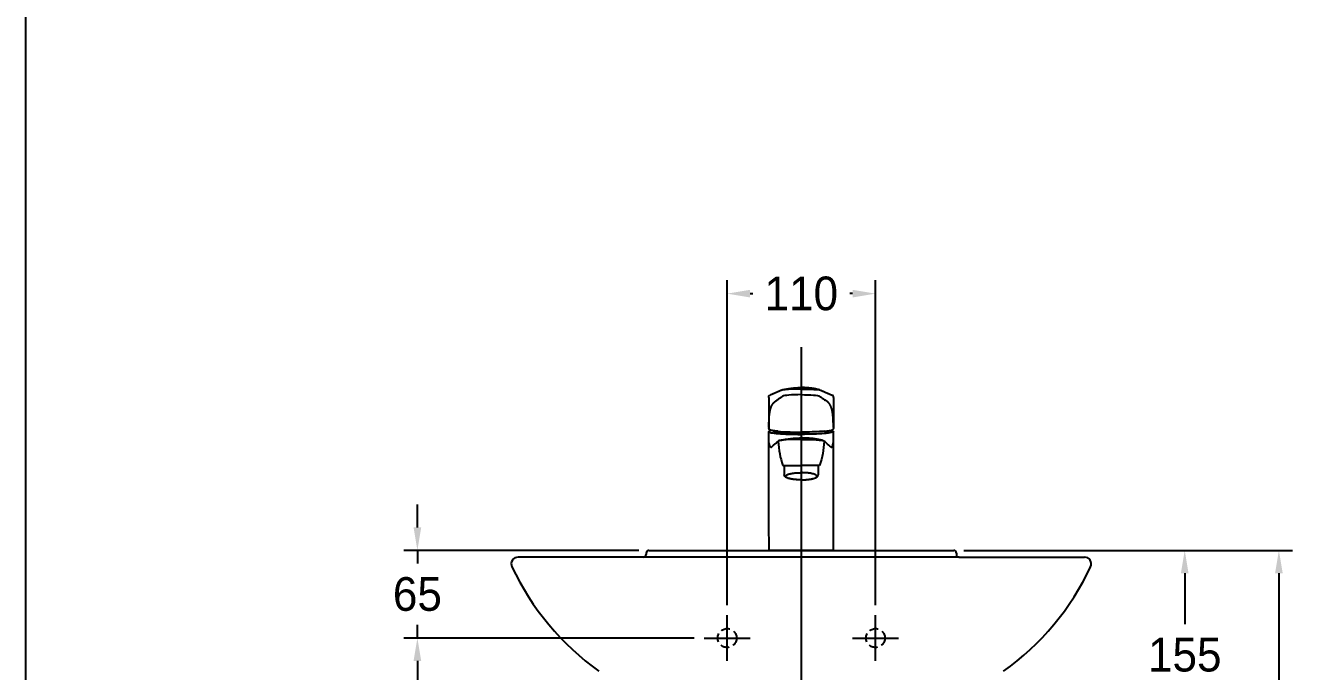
# Model space of a CAD drawing. Header units: millimetres. Extents: x 0 to 3750, y -67 to 2530.
# Drawn here: x 1950 to 2907, y 722 to 1200 of the extents above; entities that cross this region are included whole.
import ezdxf
from ezdxf.lldxf.tags import DXFTag

# ---------------------------------------------------------------- set-up
doc = ezdxf.new("R2010")
doc.units = ezdxf.units.MM
doc.linetypes.add('DASHED2', pattern=[9.525, 6.35, -3.175])
for name, color, linetype in [('내부선 및 부속', 4, 'Continuous'), ('도각라인', 7, 'Continuous'), ('외형선', 3, 'Continuous'), ('점선', 6, 'DASHED2'), ('중심선', 1, 'DASHED'), ('치수선', 7, 'Continuous')]:
    doc.layers.add(name, color=color, linetype=linetype)
doc.styles.add('____', font='')
doc.styles.get('____').set_extended_font_data('굴림')
tags = doc.linetypes.add('DASHDOT', pattern=[70, 31, -13, 13, -13]).pattern_tags.tags
tags[10:11] = [DXFTag(74, 4), DXFTag(75, 0), DXFTag(340, '0'), DXFTag(46, 0.0), DXFTag(50, 0.0), DXFTag(44, 0.0), DXFTag(45, 0.0)]
tags[8:9] = [DXFTag(74, 4), DXFTag(75, 0), DXFTag(340, '0'), DXFTag(46, 0.0), DXFTag(50, 0.0), DXFTag(44, 0.0), DXFTag(45, 0.0)]
tags[6:7] = [DXFTag(74, 4), DXFTag(75, 0), DXFTag(340, '0'), DXFTag(46, 0.0), DXFTag(50, 0.0), DXFTag(44, 0.0), DXFTag(45, 0.0)]
tags[4:5] = [DXFTag(74, 4), DXFTag(75, 0), DXFTag(340, '0'), DXFTag(46, 0.0), DXFTag(50, 0.0), DXFTag(44, 0.0), DXFTag(45, 0.0)]
tags = doc.linetypes.add('DASHED', pattern=[25.72, 12.86, -12.86]).pattern_tags.tags
tags[6:7] = [DXFTag(74, 4), DXFTag(75, 0), DXFTag(340, '0'), DXFTag(46, 0.0), DXFTag(50, 0.0), DXFTag(44, 0.0), DXFTag(45, 0.0)]
tags[4:5] = [DXFTag(74, 4), DXFTag(75, 0), DXFTag(340, '0'), DXFTag(46, 0.0), DXFTag(50, 0.0), DXFTag(44, 0.0), DXFTag(45, 0.0)]
doc.dimstyles.new('MSADIM', dxfattribs={"dimtxt": 33, "dimasz": 17, "dimexe": 10, "dimexo": 7.5, "dimgap": 10, "dimtad": 0, "dimtih": 1, "dimtoh": 1, "dimdec": 0, "dimzin": 1, "dimdsep": 46, "dimtxsty": '____', "dimcen": 11.25, "dimadec": 0, "dimazin": 0, "dimtfac": 1, "dimtdec": 0, "dimtix": 1, "dimtmove": 0, "dimatfit": 3, "dimfxl": 0, "dimtolj": 1, "dimtzin": 1, "dimarcsym": 0})

# ---------------------------------------------------------------- blocks, each defined once
blk = doc.blocks.new('*D14')
at = {"layer": '치수선', "color": 0, "linetype": 'Continuous', "lineweight": -2}
for p, q in [((2469.92, 770.86), (2469.92, 1011.82)), ((2579.92, 770.86), (2579.92, 1011.82)), ((2486.92, 1001.82), (2488.99, 1001.82)), ((2562.92, 1001.82), (2560.85, 1001.82))]:
    blk.add_line(p, q, dxfattribs=at)
at = {"layer": '치수선', "color": 0, "linetype": 'Continuous'}
for points in [[(2486.92, 1004.66), (2486.92, 998.99), (2469.92, 1001.82)], [(2562.92, 1004.66), (2562.92, 998.99), (2579.92, 1001.82)]]:
    blk.add_solid(points, dxfattribs=at)
at = {"layer": '치수선', "color": 0, "linetype": 'Continuous', "insert": (2524.92, 1001.82), "char_height": 25, "attachment_point": 5, "style": '____'}
blk.add_mtext('\\A1;110', dxfattribs=at)
blk = doc.blocks.new('*D15')
at = {"layer": '치수선', "color": 0, "linetype": 'Continuous', "lineweight": -2}
for p, q in [((2240.29, 828.36), (2240.29, 845.36)), ((2404.42, 811.36), (2230.29, 811.36)), ((2240.29, 811.36), (2240.29, 801.68)), ((2240.29, 746.36), (2240.29, 756.05)), ((2445.42, 746.36), (2230.29, 746.36)), ((2240.29, 729.36), (2240.29, 712.36))]:
    blk.add_line(p, q, dxfattribs=at)
at = {"layer": '치수선', "color": 0, "linetype": 'Continuous'}
for points in [[(2237.46, 828.36), (2243.13, 828.36), (2240.29, 811.36)], [(2237.46, 729.36), (2243.13, 729.36), (2240.29, 746.36)]]:
    blk.add_solid(points, dxfattribs=at)
at = {"layer": '치수선', "color": 0, "linetype": 'Continuous', "insert": (2240.29, 778.86), "char_height": 25, "attachment_point": 5, "style": '____'}
blk.add_mtext('\\A1;65', dxfattribs=at)
blk = doc.blocks.new('*D16')
at = {"layer": '치수선', "color": 0, "linetype": 'Continuous', "lineweight": -2}
for p, q in [((2645.42, 811.36), (2819.19, 811.36)), ((2809.19, 794.36), (2809.19, 756.71)), ((2809.19, 673.36), (2809.19, 711.01)), ((2563.81, 656.36), (2819.19, 656.36))]:
    blk.add_line(p, q, dxfattribs=at)
at = {"layer": '치수선', "color": 0, "linetype": 'Continuous'}
for points in [[(2806.36, 794.36), (2812.03, 794.36), (2809.19, 811.36)], [(2806.36, 673.36), (2812.03, 673.36), (2809.19, 656.36)]]:
    blk.add_solid(points, dxfattribs=at)
at = {"layer": '치수선', "color": 0, "linetype": 'Continuous', "insert": (2809.19, 733.86), "char_height": 25, "attachment_point": 5, "style": '____'}
blk.add_mtext('\\A1;155', dxfattribs=at)
blk = doc.blocks.new('*D18')
at = {"layer": '치수선', "color": 0, "linetype": 'Continuous', "lineweight": -2}
for p, q in [((2645.42, 811.36), (2888.99, 811.36)), ((2878.99, 794.36), (2878.99, 561.69)), ((2878.99, 283.36), (2878.99, 516.03)), ((2884.5, 266.36), (2888.99, 266.36))]:
    blk.add_line(p, q, dxfattribs=at)
at = {"layer": '치수선', "color": 0, "linetype": 'Continuous'}
for points in [[(2876.15, 794.36), (2881.82, 794.36), (2878.99, 811.36)], [(2876.15, 283.36), (2881.82, 283.36), (2878.99, 266.36)]]:
    blk.add_solid(points, dxfattribs=at)
at = {"layer": '치수선', "color": 0, "linetype": 'Continuous', "insert": (2878.99, 538.86), "char_height": 25, "attachment_point": 5, "style": '____'}
blk.add_mtext('\\A1;545', dxfattribs=at)

msp = doc.modelspace()

# ---------------------------------------------------------------- linework, layer by layer
at = {"layer": '내부선 및 부속', "linetype": 'Continuous'}
msp.add_line((2641.92, 806.36), (2407.92, 806.36), dxfattribs=at)
for points, degree, knots in [([(2510.54, 930.27), (2510.38, 930.2), (2510.24, 930.14), (2510.09, 930.07), (2509.81, 929.94), (2509.52, 929.82), (2509.23, 929.69), (2508.93, 929.58), (2508.64, 929.44), (2508.35, 929.33), (2508.06, 929.18), (2507.76, 929.08), (2507.47, 928.93), (2506.9, 928.68), (2506.32, 928.43), (2505.75, 928.17), (2505.44, 928.07), (2505.16, 927.94), (2504.58, 927.69), (2504.28, 927.54), (2503.97, 927.43), (2503.7, 927.29), (2503.41, 927.16), (2503.11, 927.04), (2502.5, 926.78), (2501.85, 926.51), (2501.3, 926.24)], 3, [0, 0, 0, 0, 0.111111, 0.111111, 0.111111, 0.222222, 0.222222, 0.222222, 0.333333, 0.333333, 0.333333, 0.444444, 0.444444, 0.444444, 0.555556, 0.555556, 0.555556, 0.666667, 0.666667, 0.777778, 0.777778, 0.777778, 0.888889, 0.888889, 0.888889, 1, 1, 1, 1]), ([(2524.66, 931.05), (2521.25, 931.04), (2517.89, 930.96), (2515.36, 930.82), (2514.08, 930.74), (2512.99, 930.65), (2512.16, 930.58), (2511.35, 930.47), (2510.83, 930.38), (2510.54, 930.27)], 3, [0, 0, 0, 0, 0.333333, 0.333333, 0.333333, 0.666667, 0.666667, 0.666667, 1, 1, 1, 1]), ([(2510.97, 930.38), (2511.53, 930.54), (2512.09, 930.67), (2512.66, 930.77), (2513.15, 930.9), (2513.63, 931.01), (2514.15, 931.1), (2514.53, 931.19), (2514.94, 931.26), (2515.34, 931.32), (2515.61, 931.37), (2515.89, 931.43), (2516.2, 931.48), (2516.4, 931.52), (2516.61, 931.54), (2516.81, 931.57), (2517.21, 931.63), (2517.58, 931.66), (2517.96, 931.72), (2518.41, 931.77), (2518.86, 931.83), (2519.31, 931.87), (2519.76, 931.92), (2520.21, 931.94), (2520.66, 931.98), (2521.09, 932.03), (2521.5, 932.05), (2521.93, 932.07), (2522.34, 932.09), (2522.76, 932.11), (2523.19, 932.13), (2523.62, 932.13), (2524.09, 932.14), (2524.54, 932.15), (2524.58, 932.15), (2524.63, 932.15), (2524.68, 932.15)], 3, [0, 0, 0, 0, 0.0416667, 0.0416667, 0.0416667, 0.0833333, 0.0833333, 0.0833333, 0.125, 0.125, 0.125, 0.1666667, 0.1666667, 0.1666667, 0.2083333, 0.2083333, 0.2083333, 0.25, 0.25, 0.25, 0.2916667, 0.2916667, 0.2916667, 0.3333333, 0.3333333, 0.3333333, 0.375, 0.375, 0.375, 0.4166667, 0.4166667, 0.4166667, 0.4583333, 0.4583333, 0.4583333, 0.462178, 0.462178, 0.462178, 0.462178]), ([(2538.63, 930.4), (2538.07, 930.56), (2537.51, 930.69), (2536.94, 930.8), (2536.45, 930.92), (2535.97, 931.03), (2535.44, 931.12), (2535.07, 931.21), (2534.65, 931.28), (2534.26, 931.34), (2533.99, 931.39), (2533.7, 931.45), (2533.4, 931.5), (2533.2, 931.54), (2532.98, 931.55), (2532.79, 931.59), (2532.39, 931.64), (2532.01, 931.68), (2531.64, 931.73), (2531.19, 931.79), (2530.74, 931.84), (2530.29, 931.88), (2529.84, 931.93), (2529.39, 931.95), (2528.94, 931.98), (2528.51, 932.04), (2528.1, 932.06), (2527.66, 932.07), (2527.25, 932.09), (2526.84, 932.11), (2526.41, 932.13), (2525.98, 932.13), (2525.51, 932.15), (2525.06, 932.15), (2525.01, 932.15), (2524.97, 932.15), (2524.92, 932.15)], 3, [0, 0, 0, 0, 0.0416667, 0.0416667, 0.0416667, 0.0833333, 0.0833333, 0.0833333, 0.125, 0.125, 0.125, 0.1666667, 0.1666667, 0.1666667, 0.2083333, 0.2083333, 0.2083333, 0.25, 0.25, 0.25, 0.2916667, 0.2916667, 0.2916667, 0.3333333, 0.3333333, 0.3333333, 0.375, 0.375, 0.375, 0.4166667, 0.4166667, 0.4166667, 0.4583333, 0.4583333, 0.4583333, 0.462178, 0.462178, 0.462178, 0.462178]), ([(2524.93, 931.05), (2528.35, 931.05), (2531.71, 930.98), (2534.24, 930.83), (2535.52, 930.76), (2536.61, 930.67), (2537.44, 930.6), (2538.25, 930.49), (2538.77, 930.4), (2539.06, 930.3)], 3, [0, 0, 0, 0, 0.333333, 0.333333, 0.333333, 0.666667, 0.666667, 0.666667, 1, 1, 1, 1]), ([(2539.06, 930.3), (2539.22, 930.22), (2539.36, 930.17), (2539.51, 930.1), (2539.79, 929.97), (2540.08, 929.85), (2540.37, 929.72), (2540.67, 929.61), (2540.96, 929.47), (2541.25, 929.36), (2541.54, 929.22), (2541.84, 929.11), (2542.13, 928.97), (2542.7, 928.71), (2543.28, 928.46), (2543.85, 928.21), (2544.16, 928.1), (2544.45, 927.98), (2545.02, 927.73), (2545.33, 927.58), (2545.63, 927.47), (2545.9, 927.33), (2546.19, 927.2), (2546.5, 927.08), (2547.11, 926.83), (2547.75, 926.56), (2548.31, 926.29)], 3, [0, 0, 0, 0, 0.111111, 0.111111, 0.111111, 0.222222, 0.222222, 0.222222, 0.333333, 0.333333, 0.333333, 0.444444, 0.444444, 0.444444, 0.555556, 0.555556, 0.555556, 0.666667, 0.666667, 0.777778, 0.777778, 0.777778, 0.888889, 0.888889, 0.888889, 1, 1, 1, 1]), ([(2500.9, 924.7), (2500.9, 924.91), (2500.9, 925.13), (2500.92, 925.38), (2500.94, 925.63), (2500.95, 925.74), (2500.96, 925.85), (2500.99, 925.95), (2501.03, 926.04), (2501.08, 926.11), (2501.13, 926.17), (2501.22, 926.21), (2501.3, 926.24)], 2, [0, 0, 0, 0.252935, 0.252935, 0.548778, 0.548778, 0.675684, 0.675684, 0.799039, 0.799039, 0.896203, 0.896203, 1, 1, 1]), ([(2500.95, 902.43), (2500.95, 902.9), (2500.95, 903.37), (2500.94, 904.3), (2500.94, 904.79), (2500.94, 905.25), (2500.96, 905.7), (2500.98, 906.17), (2500.98, 906.62), (2500.99, 907.07), (2500.99, 907.54), (2501.03, 907.99), (2501.03, 908.44), (2501.06, 908.87), (2501.08, 909.3), (2501.1, 909.71), (2501.13, 910.14), (2501.17, 910.57), (2501.2, 910.97), (2501.24, 911.36), (2501.27, 911.74), (2501.31, 912.14), (2501.36, 912.5), (2501.47, 913.22), (2501.5, 913.54), (2501.57, 913.88), (2501.63, 914.2), (2501.68, 914.51), (2501.75, 914.82), (2501.8, 915.1), (2501.87, 915.39), (2501.93, 915.66), (2502, 915.91), (2502.07, 916.18), (2502.21, 916.65), (2502.28, 916.88), (2502.37, 917.1), (2502.45, 917.31), (2502.52, 917.53), (2502.59, 917.71), (2502.66, 917.91), (2502.73, 918.09), (2502.82, 918.25), (2502.89, 918.45), (2502.98, 918.59), (2503.05, 918.77), (2503.14, 918.92), (2503.22, 919.08), (2503.3, 919.2), (2503.38, 919.35), (2503.47, 919.51), (2503.54, 919.63), (2503.63, 919.76), (2503.7, 919.87), (2503.79, 919.99), (2503.86, 920.1), (2503.93, 920.21), (2504.02, 920.32), (2504.09, 920.41), (2504.18, 920.52), (2504.25, 920.61), (2504.34, 920.71), (2504.43, 920.8), (2504.51, 920.89), (2504.6, 920.97), (2504.67, 921.04), (2504.74, 921.13), (2504.83, 921.2), (2504.9, 921.27), (2504.97, 921.36), (2505.06, 921.43), (2505.13, 921.49), (2505.28, 921.63), (2505.35, 921.69), (2505.44, 921.74), (2505.51, 921.79), (2505.6, 921.88), (2505.74, 921.99), (2505.81, 922.03), (2505.96, 922.14), (2506.03, 922.19), (2506.1, 922.24), (2506.17, 922.28), (2506.25, 922.34), (2506.32, 922.37), (2506.39, 922.44), (2506.44, 922.48), (2506.51, 922.52), (2506.59, 922.57), (2506.66, 922.61), (2506.71, 922.64), (2506.78, 922.71), (2506.86, 922.75), (2506.93, 922.79)], 3, [0, 0, 0, 0, 0.030303, 0.030303, 0.060606, 0.060606, 0.060606, 0.090909, 0.090909, 0.090909, 0.121212, 0.121212, 0.121212, 0.151515, 0.151515, 0.151515, 0.181818, 0.181818, 0.181818, 0.212121, 0.212121, 0.212121, 0.242424, 0.242424, 0.272727, 0.272727, 0.272727, 0.30303, 0.30303, 0.30303, 0.333333, 0.333333, 0.333333, 0.363636, 0.363636, 0.393939, 0.393939, 0.393939, 0.424242, 0.424242, 0.424242, 0.454545, 0.454545, 0.454545, 0.484848, 0.484848, 0.484848, 0.515152, 0.515152, 0.515152, 0.545455, 0.545455, 0.545455, 0.575758, 0.575758, 0.575758, 0.606061, 0.606061, 0.606061, 0.636364, 0.636364, 0.636364, 0.666667, 0.666667, 0.666667, 0.69697, 0.69697, 0.69697, 0.727273, 0.727273, 0.727273, 0.757576, 0.757576, 0.787879, 0.787879, 0.787879, 0.818182, 0.818182, 0.848485, 0.848485, 0.878788, 0.878788, 0.878788, 0.909091, 0.909091, 0.909091, 0.939394, 0.939394, 0.939394, 0.969697, 0.969697, 0.969697, 1, 1, 1, 1]), ([(2511.2, 925.72), (2511.2, 925.72), (2511.18, 925.72), (2511.18, 925.7), (2511.16, 925.7), (2511.16, 925.7), (2511.14, 925.69), (2511.14, 925.69), (2511.13, 925.67), (2511.11, 925.65), (2511.07, 925.63), (2511.04, 925.61), (2511, 925.6), (2510.93, 925.54), (2510.86, 925.51), (2510.79, 925.43), (2510.66, 925.36), (2510.52, 925.25), (2510.37, 925.16), (2510.1, 924.97), (2509.82, 924.79), (2509.55, 924.59), (2508.99, 924.21), (2508.43, 923.83), (2507.88, 923.45), (2507.56, 923.24), (2507.25, 923.02), (2506.93, 922.79)], 3, [0, 0, 0, 0, 0.111111, 0.111111, 0.111111, 0.222222, 0.222222, 0.222222, 0.333333, 0.333333, 0.333333, 0.444444, 0.444444, 0.444444, 0.555556, 0.555556, 0.555556, 0.666667, 0.666667, 0.666667, 0.777778, 0.777778, 0.777778, 0.888889, 0.888889, 0.888889, 1, 1, 1, 1]), ([(2524.67, 926.88), (2521.4, 926.87), (2518.2, 926.74), (2513.32, 926.34), (2511.66, 926.05), (2511.2, 925.72)], 3, [0, 0, 0, 0, 0.5, 0.5, 1, 1, 1, 1]), ([(2524.93, 926.88), (2528.2, 926.88), (2531.4, 926.76), (2536.29, 926.36), (2537.94, 926.07), (2538.41, 925.75)], 3, [0, 0, 0, 0, 0.5, 0.5, 1, 1, 1, 1]), ([(2538.41, 925.75), (2538.41, 925.75), (2538.43, 925.75), (2538.43, 925.73), (2538.45, 925.73), (2538.45, 925.73), (2538.46, 925.71), (2538.46, 925.71), (2538.48, 925.7), (2538.5, 925.68), (2538.54, 925.66), (2538.57, 925.64), (2538.61, 925.62), (2538.68, 925.57), (2538.75, 925.53), (2538.82, 925.46), (2538.95, 925.39), (2539.09, 925.28), (2539.24, 925.19), (2539.51, 924.99), (2539.79, 924.81), (2540.06, 924.62), (2540.62, 924.24), (2541.18, 923.86), (2541.73, 923.49), (2542.06, 923.27), (2542.36, 923.05), (2542.69, 922.82)], 3, [0, 0, 0, 0, 0.111111, 0.111111, 0.111111, 0.222222, 0.222222, 0.222222, 0.333333, 0.333333, 0.333333, 0.444444, 0.444444, 0.444444, 0.555556, 0.555556, 0.555556, 0.666667, 0.666667, 0.666667, 0.777778, 0.777778, 0.777778, 0.888889, 0.888889, 0.888889, 1, 1, 1, 1]), ([(2548.71, 902.48), (2548.71, 902.95), (2548.71, 903.41), (2548.71, 904.35), (2548.71, 904.83), (2548.71, 905.3), (2548.69, 905.75), (2548.67, 906.22), (2548.67, 906.67), (2548.65, 907.12), (2548.65, 907.58), (2548.62, 908.03), (2548.62, 908.48), (2548.58, 908.91), (2548.56, 909.34), (2548.54, 909.76), (2548.51, 910.19), (2548.47, 910.62), (2548.44, 911.02), (2548.4, 911.41), (2548.36, 911.79), (2548.33, 912.18), (2548.27, 912.54), (2548.17, 913.26), (2548.13, 913.58), (2548.06, 913.93), (2548, 914.25), (2547.95, 914.55), (2547.88, 914.86), (2547.82, 915.15), (2547.75, 915.44), (2547.7, 915.7), (2547.63, 915.96), (2547.56, 916.23), (2547.41, 916.69), (2547.34, 916.93), (2547.25, 917.14), (2547.18, 917.36), (2547.11, 917.57), (2547.03, 917.75), (2546.96, 917.95), (2546.89, 918.13), (2546.8, 918.29), (2546.73, 918.49), (2546.64, 918.63), (2546.57, 918.81), (2546.48, 918.96), (2546.41, 919.12), (2546.32, 919.24), (2546.24, 919.39), (2546.15, 919.55), (2546.08, 919.68), (2545.99, 919.8), (2545.92, 919.91), (2545.83, 920.04), (2545.76, 920.14), (2545.69, 920.25), (2545.6, 920.36), (2545.53, 920.45), (2545.44, 920.56), (2545.36, 920.65), (2545.27, 920.75), (2545.18, 920.84), (2545.11, 920.93), (2545.02, 921.01), (2544.95, 921.08), (2544.88, 921.17), (2544.79, 921.24), (2544.72, 921.31), (2544.64, 921.4), (2544.55, 921.47), (2544.48, 921.53), (2544.34, 921.67), (2544.27, 921.72), (2544.18, 921.78), (2544.11, 921.83), (2544.02, 921.92), (2543.87, 922.03), (2543.8, 922.07), (2543.66, 922.17), (2543.58, 922.23), (2543.51, 922.28), (2543.44, 922.32), (2543.37, 922.37), (2543.3, 922.41), (2543.23, 922.48), (2543.17, 922.51), (2543.1, 922.55), (2543.03, 922.6), (2542.96, 922.64), (2542.9, 922.68), (2542.83, 922.75), (2542.76, 922.78), (2542.69, 922.82)], 3, [0, 0, 0, 0, 0.030303, 0.030303, 0.060606, 0.060606, 0.060606, 0.090909, 0.090909, 0.090909, 0.121212, 0.121212, 0.121212, 0.151515, 0.151515, 0.151515, 0.181818, 0.181818, 0.181818, 0.212121, 0.212121, 0.212121, 0.242424, 0.242424, 0.272727, 0.272727, 0.272727, 0.30303, 0.30303, 0.30303, 0.333333, 0.333333, 0.333333, 0.363636, 0.363636, 0.393939, 0.393939, 0.393939, 0.424242, 0.424242, 0.424242, 0.454545, 0.454545, 0.454545, 0.484848, 0.484848, 0.484848, 0.515152, 0.515152, 0.515152, 0.545455, 0.545455, 0.545455, 0.575758, 0.575758, 0.575758, 0.606061, 0.606061, 0.606061, 0.636364, 0.636364, 0.636364, 0.666667, 0.666667, 0.666667, 0.69697, 0.69697, 0.69697, 0.727273, 0.727273, 0.727273, 0.757576, 0.757576, 0.787879, 0.787879, 0.787879, 0.818182, 0.818182, 0.848485, 0.848485, 0.878788, 0.878788, 0.878788, 0.909091, 0.909091, 0.909091, 0.939394, 0.939394, 0.939394, 0.969697, 0.969697, 0.969697, 1, 1, 1, 1]), ([(2548.71, 924.74), (2548.71, 924.96), (2548.71, 925.17), (2548.69, 925.43), (2548.67, 925.68), (2548.66, 925.79), (2548.65, 925.89), (2548.62, 925.99), (2548.58, 926.09), (2548.53, 926.15), (2548.47, 926.22), (2548.39, 926.25), (2548.31, 926.29)], 2, [0, 0, 0, 0.252935, 0.252935, 0.548778, 0.548778, 0.675684, 0.675684, 0.799039, 0.799039, 0.896203, 0.896203, 1, 1, 1]), ([(2503, 900.34), (2502.87, 900.3), (2502.75, 900.26), (2502.62, 900.24), (2501.42, 900.01), (2500.77, 899.72), (2500.77, 899.47), (2500.77, 899.18), (2501.4, 898.93), (2502.61, 898.66), (2503.83, 898.41), (2505.59, 898.2), (2510.08, 897.82), (2512.73, 897.68), (2515.6, 897.59), (2518.49, 897.49), (2521.62, 897.42), (2524.71, 897.43), (2524.72, 897.43), (2524.73, 897.43), (2524.74, 897.43)], 3, [0, 0, 0, 0, 0.0833333, 0.0833333, 0.0833333, 0.1666667, 0.1666667, 0.1666667, 0.25, 0.25, 0.25, 0.3333333, 0.3333333, 0.4166667, 0.4166667, 0.4166667, 0.5, 0.5, 0.5, 0.5002773, 0.5002773, 0.5002773, 0.5002773]), ([(2500.95, 901.7), (2500.95, 901.7), (2500.95, 901.7), (2500.95, 901.71), (2500.89, 901.73), (2500.84, 901.79), (2500.81, 901.82)], 3, [0, 0, 0, 0, 0.5, 0.5, 0.5, 1, 1, 1, 1]), ([(2501.04, 901.21), (2501.02, 901.23), (2501.02, 901.23), (2501.02, 901.23), (2500.88, 901.41), (2500.81, 901.59), (2500.81, 901.82)], 3, [0, 0, 0, 0, 0.5, 0.5, 0.5, 1, 1, 1, 1]), ([(2501.4, 900.89), (2501.36, 900.93), (2501.33, 900.94), (2501.26, 900.98), (2501.24, 901), (2501.2, 901.03), (2501.15, 901.09), (2501.08, 901.16), (2501.02, 901.25)], 3, [0, 0, 0, 0, 0.333333, 0.333333, 0.666667, 0.666667, 0.666667, 1, 1, 1, 1]), ([(2507.53, 899.7), (2507.19, 899.73), (2506.85, 899.77), (2506.54, 899.8), (2506.2, 899.84), (2505.89, 899.87), (2505.57, 899.91), (2505.28, 899.94), (2505, 899.98), (2504.73, 900.02), (2504.44, 900.07), (2504.17, 900.1), (2503.93, 900.14), (2503.68, 900.17), (2503.45, 900.23), (2503.23, 900.26), (2503.02, 900.32), (2502.8, 900.37), (2502.62, 900.41), (2502.42, 900.46), (2502.24, 900.5), (2502.07, 900.57), (2501.9, 900.64), (2501.71, 900.71), (2501.58, 900.76), (2501.54, 900.8), (2501.51, 900.82), (2501.47, 900.85), (2501.45, 900.85), (2501.45, 900.85), (2501.4, 900.89)], 3, [0, 0, 0, 0, 0.1, 0.1, 0.1, 0.2, 0.2, 0.2, 0.3, 0.3, 0.3, 0.4, 0.4, 0.4, 0.5, 0.5, 0.5, 0.6, 0.6, 0.6, 0.7, 0.7, 0.7, 0.8, 0.8, 0.8, 0.9, 0.9, 0.9, 1, 1, 1, 1]), ([(2546.66, 900.38), (2546.78, 900.34), (2546.91, 900.31), (2547.03, 900.29), (2548.24, 900.05), (2548.89, 899.77), (2548.89, 899.52), (2548.89, 899.23), (2548.26, 898.98), (2547.05, 898.71), (2545.83, 898.46), (2544.07, 898.24), (2539.58, 897.84), (2536.94, 897.7), (2534.06, 897.61), (2531.17, 897.5), (2528.04, 897.43), (2524.95, 897.43), (2524.94, 897.43), (2524.93, 897.43), (2524.92, 897.43)], 3, [0, 0, 0, 0, 0.0833333, 0.0833333, 0.0833333, 0.1666667, 0.1666667, 0.1666667, 0.25, 0.25, 0.25, 0.3333333, 0.3333333, 0.4166667, 0.4166667, 0.4166667, 0.5, 0.5, 0.5, 0.5002773, 0.5002773, 0.5002773, 0.5002773]), ([(2542.13, 899.73), (2542.47, 899.77), (2542.81, 899.8), (2543.12, 899.84), (2543.46, 899.87), (2543.76, 899.91), (2544.09, 899.95), (2544.38, 899.98), (2544.66, 900.02), (2544.93, 900.05), (2545.22, 900.11), (2545.49, 900.14), (2545.72, 900.18), (2545.97, 900.22), (2546.21, 900.27), (2546.42, 900.31), (2546.64, 900.36), (2546.85, 900.41), (2547.03, 900.45), (2547.23, 900.5), (2547.41, 900.54), (2547.59, 900.61), (2547.75, 900.68), (2547.95, 900.76), (2548.08, 900.81), (2548.11, 900.84), (2548.15, 900.86), (2548.18, 900.9), (2548.2, 900.9), (2548.2, 900.9), (2548.26, 900.93)], 3, [0, 0, 0, 0, 0.1, 0.1, 0.1, 0.2, 0.2, 0.2, 0.3, 0.3, 0.3, 0.4, 0.4, 0.4, 0.5, 0.5, 0.5, 0.6, 0.6, 0.6, 0.7, 0.7, 0.7, 0.8, 0.8, 0.8, 0.9, 0.9, 0.9, 1, 1, 1, 1]), ([(2548.26, 900.93), (2548.29, 900.97), (2548.33, 900.99), (2548.4, 901.02), (2548.42, 901.04), (2548.45, 901.08), (2548.51, 901.13), (2548.58, 901.2), (2548.63, 901.29)], 3, [0, 0, 0, 0, 0.333333, 0.333333, 0.666667, 0.666667, 0.666667, 1, 1, 1, 1]), ([(2548.62, 901.26), (2548.63, 901.28), (2548.63, 901.28), (2548.63, 901.28), (2548.78, 901.46), (2548.85, 901.64), (2548.85, 901.87)], 3, [0, 0, 0, 0, 0.5, 0.5, 0.5, 1, 1, 1, 1]), ([(2548.71, 901.74), (2548.71, 901.74), (2548.71, 901.74), (2548.71, 901.76), (2548.76, 901.78), (2548.81, 901.83), (2548.85, 901.87)], 3, [0, 0, 0, 0, 0.5, 0.5, 0.5, 1, 1, 1, 1]), ([(2502.47, 887.74), (2502.81, 888.04), (2503.15, 888.35), (2503.51, 888.64), (2504.73, 889.68), (2505.95, 890.75), (2507.13, 891.77), (2507.42, 892.02), (2507.71, 892.28), (2507.99, 892.53)], 3, [0, 0, 0, 0, 0.333333, 0.333333, 0.333333, 0.666667, 0.666667, 0.666667, 1, 1, 1, 1]), ([(2524.73, 897.75), (2511.41, 897.73), (2504.78, 898.29), (2504.78, 899.46), (2504.78, 899.48), (2504.78, 899.48), (2504.78, 899.48)], 3, [0, 0, 0, 0, 0.5, 0.5, 0.5, 1, 1, 1, 1]), ([(2507.53, 899.7), (2508.28, 899.63), (2508.93, 899.59), (2509.6, 899.54), (2511.68, 899.38), (2514.09, 899.28), (2516.66, 899.19), (2519.23, 899.13), (2522, 899.1), (2524.73, 899.1), (2524.73, 899.1), (2524.74, 899.1), (2524.74, 899.1)], 3, [0, 0, 0, 0, 0.2, 0.2, 0.2, 0.4, 0.4, 0.4, 0.6, 0.6, 0.6, 0.6001598, 0.6001598, 0.6001598, 0.6001598]), ([(2508.85, 892.87), (2509.29, 892.98), (2509.72, 893.07), (2510.17, 893.16), (2510.58, 893.27), (2510.99, 893.34), (2511.4, 893.43), (2511.73, 893.51), (2512.05, 893.56), (2512.36, 893.62), (2512.57, 893.65), (2512.81, 893.69), (2513.02, 893.72), (2513.2, 893.76), (2513.4, 893.8), (2513.58, 893.83), (2514.19, 893.92), (2514.8, 894.03), (2515.45, 894.12), (2515.99, 894.2), (2516.52, 894.27), (2517.06, 894.33), (2517.55, 894.38), (2518.03, 894.42), (2518.52, 894.47), (2519, 894.51), (2519.51, 894.56), (2519.99, 894.6), (2520.62, 894.64), (2521.23, 894.66), (2521.84, 894.69), (2522.52, 894.73), (2523.23, 894.73), (2523.93, 894.75), (2524.2, 894.75), (2524.47, 894.75), (2524.75, 894.75)], 3, [0, 0, 0, 0, 0.037037, 0.037037, 0.037037, 0.0740741, 0.0740741, 0.0740741, 0.1111111, 0.1111111, 0.1111111, 0.1481481, 0.1481481, 0.1481481, 0.1851852, 0.1851852, 0.1851852, 0.2222222, 0.2222222, 0.2222222, 0.2592593, 0.2592593, 0.2592593, 0.2962963, 0.2962963, 0.2962963, 0.3333333, 0.3333333, 0.3333333, 0.3703704, 0.3703704, 0.3703704, 0.4074074, 0.4074074, 0.4074074, 0.4299889, 0.4299889, 0.4299889, 0.4299889]), ([(2542.13, 899.73), (2541.37, 899.66), (2540.73, 899.62), (2540.06, 899.57), (2537.98, 899.41), (2535.57, 899.3), (2533, 899.21), (2530.43, 899.14), (2527.66, 899.1), (2524.93, 899.1), (2524.93, 899.1), (2524.92, 899.1), (2524.92, 899.1)], 3, [0, 0, 0, 0, 0.2, 0.2, 0.2, 0.4, 0.4, 0.4, 0.6, 0.6, 0.6, 0.6001598, 0.6001598, 0.6001598, 0.6001598]), ([(2540.82, 892.9), (2540.39, 893.01), (2539.95, 893.1), (2539.51, 893.19), (2539.09, 893.3), (2538.68, 893.37), (2538.27, 893.46), (2537.94, 893.53), (2537.62, 893.59), (2537.31, 893.64), (2537.1, 893.68), (2536.86, 893.71), (2536.65, 893.75), (2536.47, 893.78), (2536.27, 893.82), (2536.09, 893.86), (2535.48, 893.95), (2534.87, 894.05), (2534.22, 894.14), (2533.68, 894.21), (2533.14, 894.29), (2532.61, 894.34), (2532.12, 894.39), (2531.64, 894.43), (2531.15, 894.48), (2530.67, 894.52), (2530.16, 894.57), (2529.68, 894.61), (2529.05, 894.65), (2528.44, 894.66), (2527.83, 894.7), (2527.14, 894.74), (2526.44, 894.74), (2525.74, 894.75), (2525.47, 894.75), (2525.19, 894.75), (2524.92, 894.75)], 3, [0, 0, 0, 0, 0.037037, 0.037037, 0.037037, 0.0740741, 0.0740741, 0.0740741, 0.1111111, 0.1111111, 0.1111111, 0.1481481, 0.1481481, 0.1481481, 0.1851852, 0.1851852, 0.1851852, 0.2222222, 0.2222222, 0.2222222, 0.2592593, 0.2592593, 0.2592593, 0.2962963, 0.2962963, 0.2962963, 0.3333333, 0.3333333, 0.3333333, 0.3703704, 0.3703704, 0.3703704, 0.4074074, 0.4074074, 0.4074074, 0.4299889, 0.4299889, 0.4299889, 0.4299889]), ([(2524.93, 897.75), (2538.25, 897.75), (2544.88, 898.33), (2544.88, 899.5), (2544.88, 899.52), (2544.88, 899.52), (2544.88, 899.52)], 3, [0, 0, 0, 0, 0.5, 0.5, 0.5, 1, 1, 1, 1]), ([(2547.21, 887.78), (2546.87, 888.09), (2546.53, 888.39), (2546.17, 888.68), (2544.95, 889.72), (2543.73, 890.78), (2542.54, 891.81), (2542.25, 892.06), (2541.97, 892.31), (2541.68, 892.56)], 3, [0, 0, 0, 0, 0.333333, 0.333333, 0.333333, 0.666667, 0.666667, 0.666667, 1, 1, 1, 1]), ([(2511.28, 874.37), (2513.53, 874.37), (2515.77, 874.38), (2520.26, 874.39), (2522.51, 874.39), (2524.77, 874.4), (2524.78, 874.4), (2524.78, 874.4), (2524.79, 874.4)], 3, [0, 0, 0, 0, 0.25, 0.25, 0.5, 0.5, 0.5, 0.5004873, 0.5004873, 0.5004873, 0.5004873]), ([(2538.43, 874.4), (2536.18, 874.4), (2533.94, 874.4), (2529.44, 874.4), (2527.2, 874.4), (2524.93, 874.4), (2524.93, 874.4), (2524.92, 874.4), (2524.92, 874.4)], 3, [0, 0, 0, 0, 0.25, 0.25, 0.5, 0.5, 0.5, 0.5004873, 0.5004873, 0.5004873, 0.5004873]), ([(2524.8, 863.69), (2524.58, 863.69), (2524.38, 863.7), (2524.17, 863.7), (2523.79, 863.7), (2523.43, 863.7), (2523.03, 863.72), (2522.66, 863.74), (2522.28, 863.75), (2521.9, 863.77), (2521.52, 863.81), (2521.17, 863.82), (2520.45, 863.89), (2520.09, 863.93), (2519.75, 863.96), (2519.39, 864), (2519.04, 864.03), (2518.72, 864.09), (2518.38, 864.12), (2518.06, 864.18), (2517.45, 864.28), (2517.12, 864.34), (2516.83, 864.41), (2516.53, 864.48), (2516.26, 864.53), (2515.72, 864.67), (2515.47, 864.75), (2514.96, 864.89), (2514.73, 864.98), (2514.51, 865.07), (2514.28, 865.16), (2514.08, 865.25), (2513.89, 865.35), (2513.69, 865.44), (2513.49, 865.55), (2513.33, 865.68), (2513.18, 865.77), (2513.04, 865.89), (2512.91, 866), (2512.81, 866.12), (2512.72, 866.23), (2512.63, 866.34), (2512.55, 866.47), (2512.48, 866.57), (2512.43, 866.72), (2512.39, 866.82), (2512.34, 866.95), (2512.32, 867.09), (2512.32, 867.18), (2512.32, 867.26), (2512.32, 867.33)], 3, [0, 0, 0, 0, 0.055556, 0.055556, 0.055556, 0.111111, 0.111111, 0.111111, 0.166667, 0.166667, 0.166667, 0.222222, 0.222222, 0.277778, 0.277778, 0.277778, 0.333333, 0.333333, 0.333333, 0.388889, 0.388889, 0.444444, 0.444444, 0.444444, 0.5, 0.5, 0.555556, 0.555556, 0.611111, 0.611111, 0.611111, 0.666667, 0.666667, 0.666667, 0.722222, 0.722222, 0.722222, 0.777778, 0.777778, 0.777778, 0.833333, 0.833333, 0.833333, 0.888889, 0.888889, 0.888889, 0.944444, 0.944444, 0.944444, 1, 1, 1, 1]), ([(2524.8, 863.72), (2524.44, 863.72), (2524.09, 863.72), (2523.75, 863.74), (2523.41, 863.74), (2523.03, 863.75), (2522.69, 863.77), (2522.33, 863.77), (2521.97, 863.81), (2521.63, 863.82), (2521.27, 863.84), (2520.91, 863.88), (2520.55, 863.89), (2520.21, 863.95), (2519.85, 863.98), (2519.17, 864.05), (2518.83, 864.09), (2518.51, 864.14), (2518.18, 864.21), (2517.86, 864.25), (2517.25, 864.35), (2516.94, 864.41), (2516.67, 864.5), (2516.4, 864.55), (2516.13, 864.62), (2515.63, 864.76), (2515.4, 864.84), (2515.2, 864.91), (2514.98, 865), (2514.77, 865.07), (2514.59, 865.14), (2514.42, 865.23), (2514.26, 865.3), (2514.12, 865.39), (2513.97, 865.46), (2513.87, 865.55), (2513.76, 865.62), (2513.65, 865.71), (2513.58, 865.78), (2513.43, 865.96), (2513.38, 866.04), (2513.36, 866.13), (2513.33, 866.22), (2513.31, 866.29), (2513.31, 866.43), (2513.33, 866.52), (2513.36, 866.59), (2513.38, 866.68), (2513.43, 866.75), (2513.58, 866.93), (2513.65, 867.01), (2513.76, 867.08), (2513.86, 867.19), (2513.97, 867.26), (2514.11, 867.33), (2514.26, 867.42), (2514.42, 867.51), (2514.58, 867.58), (2514.76, 867.67), (2514.98, 867.75), (2515.19, 867.84), (2515.39, 867.89), (2515.62, 867.96), (2516.13, 868.11), (2516.4, 868.18), (2516.66, 868.23), (2516.93, 868.31), (2517.24, 868.36), (2517.54, 868.43), (2517.85, 868.49), (2518.17, 868.56), (2518.5, 868.6), (2518.82, 868.65), (2519.16, 868.69), (2519.5, 868.72), (2519.84, 868.78), (2520.2, 868.8), (2520.54, 868.85), (2520.9, 868.89), (2521.26, 868.91), (2521.62, 868.93), (2521.96, 868.96), (2522.32, 868.98), (2522.68, 869), (2523.02, 869), (2523.4, 869), (2523.74, 869.02), (2524.08, 869.02), (2524.43, 869.04), (2524.78, 869.04)], 3, [0, 0, 0, 0, 0.03125, 0.03125, 0.03125, 0.0625, 0.0625, 0.0625, 0.09375, 0.09375, 0.09375, 0.125, 0.125, 0.125, 0.15625, 0.15625, 0.1875, 0.1875, 0.1875, 0.21875, 0.21875, 0.25, 0.25, 0.25, 0.28125, 0.28125, 0.3125, 0.3125, 0.3125, 0.34375, 0.34375, 0.34375, 0.375, 0.375, 0.375, 0.40625, 0.40625, 0.40625, 0.4375, 0.4375, 0.46875, 0.46875, 0.46875, 0.5, 0.5, 0.53125, 0.53125, 0.53125, 0.5625, 0.5625, 0.59375, 0.59375, 0.59375, 0.625, 0.625, 0.625, 0.65625, 0.65625, 0.65625, 0.6875, 0.6875, 0.6875, 0.71875, 0.71875, 0.75, 0.75, 0.75, 0.78125, 0.78125, 0.78125, 0.8125, 0.8125, 0.8125, 0.84375, 0.84375, 0.84375, 0.875, 0.875, 0.875, 0.90625, 0.90625, 0.90625, 0.9375, 0.9375, 0.9375, 0.96875, 0.96875, 0.96875, 1, 1, 1, 1]), ([(2524.93, 863.72), (2525.29, 863.72), (2525.63, 863.72), (2525.98, 863.74), (2526.32, 863.74), (2526.69, 863.76), (2527.04, 863.78), (2527.39, 863.78), (2527.75, 863.81), (2528.1, 863.83), (2528.45, 863.85), (2528.81, 863.88), (2529.17, 863.9), (2529.52, 863.96), (2529.87, 863.99), (2530.56, 864.06), (2530.9, 864.1), (2531.22, 864.15), (2531.55, 864.23), (2531.87, 864.26), (2532.48, 864.37), (2532.79, 864.42), (2533.05, 864.51), (2533.32, 864.57), (2533.59, 864.64), (2534.1, 864.78), (2534.33, 864.85), (2534.53, 864.93), (2534.74, 865.02), (2534.96, 865.09), (2535.14, 865.16), (2535.3, 865.25), (2535.46, 865.32), (2535.61, 865.41), (2535.75, 865.48), (2535.86, 865.57), (2535.97, 865.64), (2536.07, 865.73), (2536.15, 865.81), (2536.29, 865.99), (2536.34, 866.06), (2536.36, 866.15), (2536.4, 866.24), (2536.41, 866.31), (2536.41, 866.45), (2536.4, 866.54), (2536.36, 866.61), (2536.34, 866.7), (2536.29, 866.78), (2536.15, 866.96), (2536.07, 867.03), (2535.97, 867.1), (2535.86, 867.21), (2535.75, 867.28), (2535.61, 867.35), (2535.46, 867.44), (2535.3, 867.53), (2535.14, 867.6), (2534.96, 867.69), (2534.74, 867.76), (2534.53, 867.85), (2534.33, 867.91), (2534.1, 867.98), (2533.59, 868.12), (2533.32, 868.2), (2533.05, 868.25), (2532.79, 868.32), (2532.48, 868.38), (2532.17, 868.45), (2531.87, 868.5), (2531.55, 868.57), (2531.22, 868.61), (2530.9, 868.66), (2530.56, 868.7), (2530.22, 868.74), (2529.87, 868.79), (2529.52, 868.81), (2529.17, 868.86), (2528.81, 868.9), (2528.45, 868.91), (2528.1, 868.93), (2527.75, 868.97), (2527.39, 868.99), (2527.04, 869), (2526.69, 869), (2526.32, 869), (2525.98, 869.02), (2525.63, 869.02), (2525.29, 869.04), (2524.93, 869.04)], 3, [0, 0, 0, 0, 0.03125, 0.03125, 0.03125, 0.0625, 0.0625, 0.0625, 0.09375, 0.09375, 0.09375, 0.125, 0.125, 0.125, 0.15625, 0.15625, 0.1875, 0.1875, 0.1875, 0.21875, 0.21875, 0.25, 0.25, 0.25, 0.28125, 0.28125, 0.3125, 0.3125, 0.3125, 0.34375, 0.34375, 0.34375, 0.375, 0.375, 0.375, 0.40625, 0.40625, 0.40625, 0.4375, 0.4375, 0.46875, 0.46875, 0.46875, 0.5, 0.5, 0.53125, 0.53125, 0.53125, 0.5625, 0.5625, 0.59375, 0.59375, 0.59375, 0.625, 0.625, 0.625, 0.65625, 0.65625, 0.65625, 0.6875, 0.6875, 0.6875, 0.71875, 0.71875, 0.75, 0.75, 0.75, 0.78125, 0.78125, 0.78125, 0.8125, 0.8125, 0.8125, 0.84375, 0.84375, 0.84375, 0.875, 0.875, 0.875, 0.90625, 0.90625, 0.90625, 0.9375, 0.9375, 0.9375, 0.96875, 0.96875, 0.96875, 1, 1, 1, 1]), ([(2524.93, 863.69), (2525.15, 863.69), (2525.35, 863.7), (2525.56, 863.7), (2525.94, 863.7), (2526.3, 863.7), (2526.69, 863.72), (2527.07, 863.74), (2527.45, 863.76), (2527.83, 863.78), (2528.2, 863.81), (2528.56, 863.83), (2529.28, 863.9), (2529.64, 863.94), (2529.98, 863.97), (2530.34, 864.01), (2530.68, 864.05), (2531.01, 864.1), (2531.35, 864.14), (2531.67, 864.19), (2532.28, 864.3), (2532.61, 864.35), (2532.89, 864.42), (2533.2, 864.49), (2533.47, 864.55), (2534.01, 864.69), (2534.26, 864.76), (2534.76, 864.91), (2535, 865), (2535.21, 865.09), (2535.44, 865.18), (2535.64, 865.27), (2535.84, 865.38), (2536.04, 865.46), (2536.24, 865.57), (2536.4, 865.7), (2536.54, 865.79), (2536.68, 865.91), (2536.81, 866.02), (2536.92, 866.15), (2537.01, 866.26), (2537.1, 866.36), (2537.17, 866.49), (2537.24, 866.6), (2537.3, 866.74), (2537.33, 866.85), (2537.39, 866.97), (2537.4, 867.12), (2537.4, 867.21), (2537.4, 867.28), (2537.4, 867.35)], 3, [0, 0, 0, 0, 0.055556, 0.055556, 0.055556, 0.111111, 0.111111, 0.111111, 0.166667, 0.166667, 0.166667, 0.222222, 0.222222, 0.277778, 0.277778, 0.277778, 0.333333, 0.333333, 0.333333, 0.388889, 0.388889, 0.444444, 0.444444, 0.444444, 0.5, 0.5, 0.555556, 0.555556, 0.611111, 0.611111, 0.611111, 0.666667, 0.666667, 0.666667, 0.722222, 0.722222, 0.722222, 0.777778, 0.777778, 0.777778, 0.833333, 0.833333, 0.833333, 0.888889, 0.888889, 0.888889, 0.944444, 0.944444, 0.944444, 1, 1, 1, 1])]:
    msp.add_open_spline(points, degree=degree, knots=knots, dxfattribs=at)
for points, degree in [([(2524.68, 931.05), (2524.67, 931.05), (2524.67, 931.05), (2524.66, 931.05)], 3), ([(2524.92, 931.05), (2524.92, 931.05), (2524.93, 931.05), (2524.93, 931.05)], 3), ([(2500.9, 924.7), (2500.85, 913.26), (2500.81, 901.82)], 2), ([(2511.2, 925.72), (2511.22, 925.74), (2511.22, 925.76), (2511.23, 925.76)], 3), ([(2524.69, 926.88), (2524.68, 926.88), (2524.68, 926.88), (2524.67, 926.88)], 3), ([(2524.92, 926.88), (2524.92, 926.88), (2524.93, 926.88), (2524.93, 926.88)], 3), ([(2538.41, 925.75), (2538.39, 925.77), (2538.39, 925.79), (2538.37, 925.79)], 3), ([(2548.71, 924.74), (2548.78, 913.31), (2548.85, 901.87)], 2), ([(2504.78, 899.49), (2504.82, 899.66), (2504.83, 899.84), (2504.87, 900)], 3), ([(2544.88, 899.53), (2544.84, 899.69), (2544.82, 899.87), (2544.79, 900.04)], 3), ([(2501, 811.32), (2500.89, 855.39), (2500.77, 899.47)], 2), ([(2501.01, 890.84), (2500.95, 891.1), (2500.84, 891.58), (2500.79, 891.83)], 3), ([(2502.38, 887.72), (2501.87, 887.79), (2501.4, 889.17), (2501.01, 890.84)], 3), ([(2508.08, 892.58), (2507.92, 892.49), (2507.81, 892.31), (2507.83, 892.13)], 3), ([(2507.83, 892.13), (2507.83, 892.13), (2507.83, 892.13), (2507.85, 892.13)], 3), ([(2507.83, 892.13), (2508.08, 886.04), (2509.24, 880.06), (2511.28, 874.37)], 3), ([(2524.75, 893.71), (2516.52, 893.7), (2508.91, 893.21), (2508.08, 892.58)], 3), ([(2524.74, 897.75), (2524.74, 897.75), (2524.73, 897.75), (2524.73, 897.75)], 3), ([(2524.92, 897.75), (2524.92, 897.75), (2524.93, 897.75), (2524.93, 897.75)], 3), ([(2524.92, 893.71), (2533.15, 893.71), (2540.76, 893.24), (2541.59, 892.62)], 3), ([(2541.84, 892.17), (2541.61, 886.07), (2540.46, 880.09), (2538.43, 874.4)], 3), ([(2541.59, 892.62), (2541.75, 892.53), (2541.86, 892.35), (2541.84, 892.17)], 3), ([(2541.84, 892.17), (2541.84, 892.17), (2541.84, 892.17), (2541.82, 892.17)], 3), ([(2547.3, 887.76), (2547.81, 887.84), (2548.27, 889.22), (2548.67, 890.89)], 3), ([(2548.67, 890.89), (2548.72, 891.14), (2548.83, 891.63), (2548.89, 891.88)], 3), ([(2548.83, 811.36), (2548.86, 855.44), (2548.89, 899.52)], 2), ([(2502.47, 887.74), (2502.43, 887.72), (2502.4, 887.72), (2502.38, 887.72)], 3), ([(2547.21, 887.78), (2547.25, 887.76), (2547.29, 887.76), (2547.3, 887.76)], 3), ([(2512.3, 874.37), (2512.31, 870.85), (2512.32, 867.33)], 2), ([(2537.4, 874.4), (2537.4, 870.87), (2537.4, 867.35)], 2), ([(2524.78, 869.04), (2524.79, 869.04), (2524.79, 869.04), (2524.8, 869.04)], 3), ([(2524.8, 863.7), (2524.8, 863.7), (2524.8, 863.7), (2524.8, 863.72)], 3), ([(2524.81, 863.72), (2524.8, 863.72), (2524.8, 863.72), (2524.8, 863.72)], 3), ([(2524.81, 863.69), (2524.8, 863.69), (2524.8, 863.69), (2524.8, 863.69)], 3), ([(2524.93, 869.04), (2524.93, 869.04), (2524.92, 869.04), (2524.92, 869.04)], 3), ([(2524.92, 863.72), (2524.92, 863.72), (2524.93, 863.72), (2524.93, 863.72)], 3), ([(2524.92, 863.69), (2524.92, 863.69), (2524.93, 863.69), (2524.93, 863.69)], 3), ([(2524.93, 863.7), (2524.93, 863.7), (2524.93, 863.7), (2524.93, 863.72)], 3)]:
    msp.add_open_spline(points, degree=degree, dxfattribs=at)
at = {"layer": '도각라인', "color": 7}
msp.add_line((1950, 0), (1950, 2530), dxfattribs=at)
at = {"layer": '외형선', "linetype": 'Continuous'}
for p, q in [((2407.92, 806.36), (2314.92, 806.36)), ((2409.92, 809.36), (2409.92, 808.36)), ((2411.92, 811.36), (2637.92, 811.36)), ((2639.92, 809.36), (2639.92, 808.36)), ((2641.92, 806.36), (2734.92, 806.36))]:
    msp.add_line(p, q, dxfattribs=at)
for centre, radius, start, end in [((2314.92, 801.36), 5, 90, 205.19691), ((2407.92, 808.36), 2, 270, 0), ((2411.92, 809.36), 2, 90, 180), ((2637.92, 809.36), 2, 0, 90), ((2641.92, 808.36), 2, 180, 270), ((2734.92, 801.36), 5, 334.80309, 90), ((2491.37, 884.38), 200, 205.19691, 234.39254), ((2558.47, 884.38), 200, 305.60746, 334.80309)]:
    msp.add_arc(centre, radius, start, end, dxfattribs=at)
msp.add_open_spline([(2548.83, 811.36), (2524.92, 811.36), (2501, 811.36)], degree=2, dxfattribs=at)
at = {"layer": '점선'}
for centre in [(2469.92, 746.36), (2579.92, 746.36)]:
    msp.add_circle(centre, 7, dxfattribs=at)
at = {"layer": '중심선', "linetype": 'DASHDOT'}
for p, q in [((2524.92, 962.21), (2524.92, 229.46)), ((2469.92, 729.36), (2469.92, 763.36)), ((2579.92, 729.36), (2579.92, 763.36)), ((2452.92, 746.36), (2486.92, 746.36)), ((2562.92, 746.36), (2596.92, 746.36))]:
    msp.add_line(p, q, dxfattribs=at)

# ---------------------------------------------------------------- dimensions: what is measured, and where the dimension line sits
at = {"layer": '치수선', "linetype": 'Continuous'}
dim = msp.add_linear_dim(base=(2579.92, 1001.82), p1=(2469.92, 763.36), p2=(2579.92, 763.36), dimstyle='MSADIM', override={"dimtxt": 25}, dxfattribs=at)
dim.commit()
dim.dimension.update_dxf_attribs({"geometry": '*D14', "text_midpoint": (2524.92, 1001.82), "dimtype": 160})
for base, p1, p2, picture, middle in [((2240.29, 811.36), (2452.92, 746.36), (2411.92, 811.36), '*D15', (2240.29, 778.86)), ((2878.99, 266.36), (2637.92, 811.36), (2877, 266.36), '*D18', (2878.99, 538.86))]:
    dim = msp.add_linear_dim(base=base, p1=p1, p2=p2, angle=90, dimstyle='MSADIM', override={"dimtxt": 25}, dxfattribs=at)
    dim.commit()
    dim.dimension.update_dxf_attribs({"geometry": picture, "text_midpoint": middle, "dimtype": 160})
dim = msp.add_linear_dim(base=(2809.19, 656.36), p1=(2637.92, 811.36), p2=(2556.31, 656.36), angle=90, dimstyle='MSADIM', override={"dimtxt": 25}, dxfattribs=at)
dim.commit()
dim.dimension.update_dxf_attribs({"geometry": '*D16', "text_midpoint": (2809.19, 733.86)})

doc.saveas('drawing.dxf')
